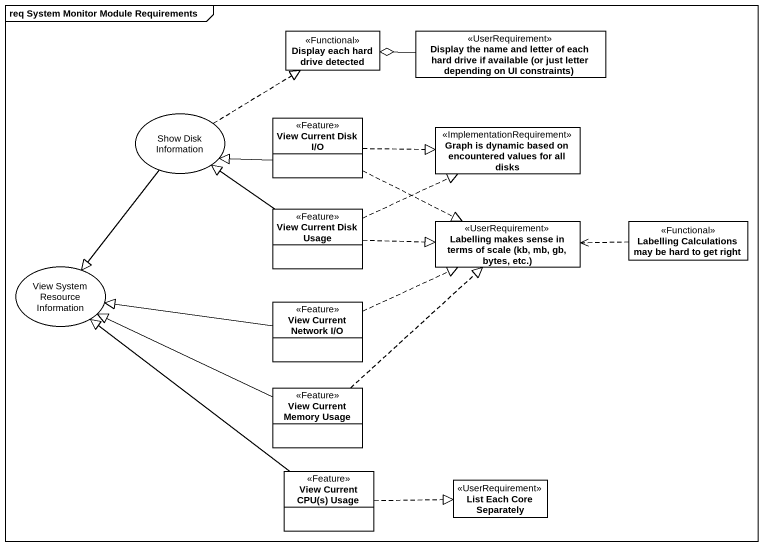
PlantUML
@startuml
mainframe req System Monitor Module Requirements
allowmixing
hide circle
hide empty members
class "Display each hard drive detected" as Display_each_hard_drive <<Functional>>
class "Display the name and letter of each hard drive if available (or just letter depending on UI constraints)" as Display_the_name_and_letter <<UserRequirement>>
usecase "Show Disk Information" as Show_Disk_Information
class "View Current Disk I/O" as View_Current_Disk_I_O <<Feature>>
class "Graph is dynamic based on encountered values for all disks" as Graph_is_dynamic_based_on <<ImplementationRequirement>>
class "View Current Disk Usage" as View_Current_Disk_Usage <<Feature>>
class "Labelling makes sense in terms of scale (kb, mb, gb, bytes, etc.)" as Labelling_makes_sense_in <<UserRequirement>>
class "Labelling Calculations may be hard to get right" as Labelling_Calculations_may <<Functional>>
usecase "View System Resource Information" as View_System_Resource
class "View Current Network I/O" as View_Current_Network_I_O <<Feature>>
class "View Current Memory Usage" as View_Current_Memory_Usage <<Feature>>
class "View Current CPU(s) Usage" as View_Current_CPU_s_Usage <<Feature>>
class "List Each Core Separately" as List_Each_Core_Separately <<UserRequirement>>
Display_the_name_and_letter -left-o Display_each_hard_drive
Show_Disk_Information .up.|> Display_each_hard_drive
Show_Disk_Information --|> View_System_Resource
View_Current_Disk_I_O -left-|> Show_Disk_Information
View_Current_Disk_I_O .right.|> Graph_is_dynamic_based_on
View_Current_Disk_I_O .right.|> Labelling_makes_sense_in
View_Current_Disk_Usage -up-|> Show_Disk_Information
View_Current_Disk_Usage .right.|> Graph_is_dynamic_based_on
View_Current_Disk_Usage .right.|> Labelling_makes_sense_in
Labelling_Calculations_may .left.> Labelling_makes_sense_in
View_Current_Network_I_O .right.|> Labelling_makes_sense_in
View_Current_Network_I_O -left-|> View_System_Resource
View_Current_Memory_Usage .up.|> Labelling_makes_sense_in
View_Current_Memory_Usage -left-|> View_System_Resource
View_Current_CPU_s_Usage -up-|> View_System_Resource
View_Current_CPU_s_Usage .right.|> List_Each_Core_Separately
@enduml
